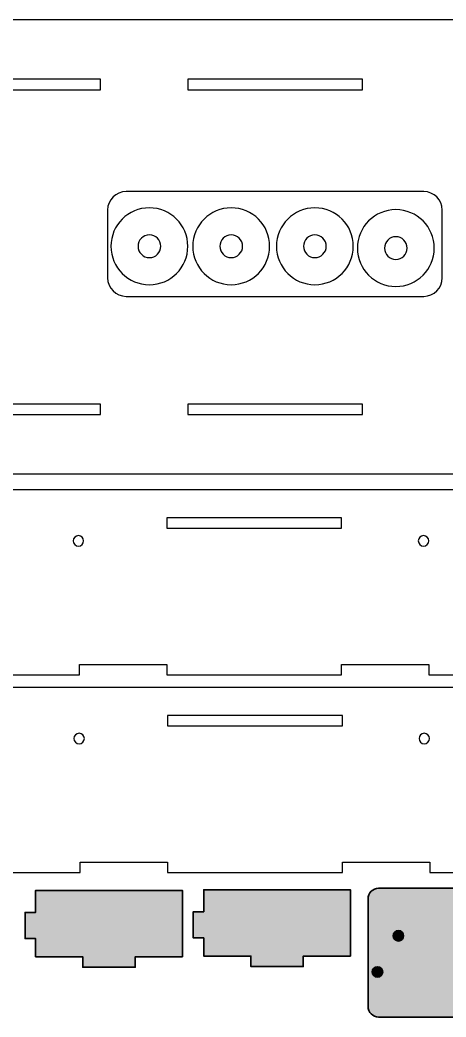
# Model space of a CAD drawing. Header units: millimetres. Extents: x -143 to 431, y -352 to -17.
# Drawn here: x 93.3 to 215.2, y -302 to -16.5 of the extents above; entities that cross this region are included whole.
import ezdxf

# ---------------------------------------------------------------- set-up
doc = ezdxf.new("R2010")
doc.units = ezdxf.units.MM
doc.header["$MEASUREMENT"] = 0
doc.layers.add('Capa 1', color=7, linetype='Continuous')

# ---------------------------------------------------------------- blocks, each defined once
blk = doc.blocks.new('block 3')
at = {"layer": 'Capa 1', "color": 7, "lineweight": 25, "true_color": 0xffffff}
blk.add_lwpolyline([(66.35, -36.53), (116.35, -36.53)], dxfattribs=at)
blk = doc.blocks.new('block 5')
at = {"layer": 'Capa 1', "color": 7, "lineweight": 25, "true_color": 0xffffff}
blk.add_lwpolyline([(116.35, -33.53), (66.35, -33.53)], dxfattribs=at)
blk = doc.blocks.new('block 6')
at = {"layer": 'Capa 1', "color": 7, "lineweight": 25, "true_color": 0xffffff}
blk.add_lwpolyline([(116.35, -36.53), (116.35, -33.53)], dxfattribs=at)
blk = doc.blocks.new('block 19')
at = {"layer": 'Capa 1', "color": 7, "lineweight": 25, "true_color": 0xffffff}
blk.add_lwpolyline([(191.35, -126.53), (141.35, -126.53)], dxfattribs=at)
blk = doc.blocks.new('block 20')
at = {"layer": 'Capa 1', "color": 7, "lineweight": 25, "true_color": 0xffffff}
blk.add_lwpolyline([(191.35, -129.53), (191.35, -126.53)], dxfattribs=at)
blk = doc.blocks.new('block 21')
at = {"layer": 'Capa 1', "color": 7, "lineweight": 25, "true_color": 0xffffff}
blk.add_lwpolyline([(141.35, -129.53), (191.35, -129.53)], dxfattribs=at)
blk = doc.blocks.new('block 22')
at = {"layer": 'Capa 1', "color": 7, "lineweight": 25, "true_color": 0xffffff}
blk.add_lwpolyline([(141.35, -126.53), (141.35, -129.53)], dxfattribs=at)
blk = doc.blocks.new('block 24')
at = {"layer": 'Capa 1', "color": 7, "lineweight": 25, "true_color": 0xffffff}
blk.add_lwpolyline([(-23.65, -146.53), (356.35, -146.53)], dxfattribs=at)
blk = doc.blocks.new('block 28')
at = {"layer": 'Capa 1', "color": 7, "lineweight": 25, "true_color": 0xffffff}
blk.add_lwpolyline([(356.35, -16.53), (-23.65, -16.53)], dxfattribs=at)
blk = doc.blocks.new('block 40')
at = {"layer": 'Capa 1', "color": 7, "lineweight": 25, "true_color": 0xffffff}
blk.add_lwpolyline([(116.35, -126.53), (66.35, -126.53)], dxfattribs=at)
blk = doc.blocks.new('block 41')
at = {"layer": 'Capa 1', "color": 7, "lineweight": 25, "true_color": 0xffffff}
blk.add_lwpolyline([(116.35, -129.53), (116.35, -126.53)], dxfattribs=at)
blk = doc.blocks.new('block 42')
at = {"layer": 'Capa 1', "color": 7, "lineweight": 25, "true_color": 0xffffff}
blk.add_lwpolyline([(66.35, -129.53), (116.35, -129.53)], dxfattribs=at)
blk = doc.blocks.new('block 43')
at = {"layer": 'Capa 1', "color": 7, "lineweight": 25, "true_color": 0xffffff}
blk.add_lwpolyline([(191.35, -36.53), (191.35, -33.53)], dxfattribs=at)
blk = doc.blocks.new('block 44')
at = {"layer": 'Capa 1', "color": 7, "lineweight": 25, "true_color": 0xffffff}
blk.add_lwpolyline([(141.35, -36.53), (191.35, -36.53)], dxfattribs=at)
blk = doc.blocks.new('block 45')
at = {"layer": 'Capa 1', "color": 7, "lineweight": 25, "true_color": 0xffffff}
blk.add_lwpolyline([(141.35, -33.53), (141.35, -36.53)], dxfattribs=at)
blk = doc.blocks.new('block 46')
at = {"layer": 'Capa 1', "color": 7, "lineweight": 25, "true_color": 0xffffff}
blk.add_lwpolyline([(191.35, -33.53), (141.35, -33.53)], dxfattribs=at)
blk = doc.blocks.new('block 2')
at = {"layer": 'Capa 1'}
for name in ['block 28', 'block 5', 'block 6', 'block 45', 'block 46', 'block 43', 'block 3', 'block 44', 'block 40', 'block 41', 'block 19', 'block 22', 'block 20', 'block 42', 'block 21', 'block 24']:
    blk.add_blockref(name, (0, 0), dxfattribs=at)
blk = doc.blocks.new('block 292')
at = {"layer": 'Capa 1', "color": 7, "lineweight": 25, "true_color": 0xffffff}
blk.add_open_spline([(119.34, -81.34), (119.34, -75.26), (124.27, -70.34), (130.34, -70.34), (136.42, -70.34), (141.34, -75.26), (141.34, -81.34), (141.34, -87.42), (136.42, -92.34), (130.34, -92.34), (124.27, -92.34), (119.34, -87.42), (119.34, -81.34), (119.34, -81.34), (119.34, -81.34), (119.34, -81.34)], degree=3, knots=[0, 0, 0, 0, 1, 1, 1, 2, 2, 2, 3, 3, 3, 4, 4, 4, 5, 5, 5, 5], dxfattribs=at)
blk = doc.blocks.new('block 293')
at = {"layer": 'Capa 1', "color": 7, "lineweight": 25, "true_color": 0xffffff}
blk.add_open_spline([(127.09, -81.34), (127.09, -79.54), (128.55, -78.09), (130.34, -78.09), (132.14, -78.09), (133.59, -79.54), (133.59, -81.34), (133.59, -83.13), (132.14, -84.59), (130.34, -84.59), (128.55, -84.59), (127.09, -83.13), (127.09, -81.34), (127.09, -81.34), (127.09, -81.34), (127.09, -81.34)], degree=3, knots=[0, 0, 0, 0, 1, 1, 1, 2, 2, 2, 3, 3, 3, 4, 4, 4, 5, 5, 5, 5], dxfattribs=at)
blk = doc.blocks.new('block 291')
at = {"layer": 'Capa 1'}
for name in ['block 292', 'block 293']:
    blk.add_blockref(name, (0, 0), dxfattribs=at)
blk = doc.blocks.new('block 295')
at = {"layer": 'Capa 1', "color": 7, "lineweight": 25, "true_color": 0xffffff}
blk.add_open_spline([(142.76, -81.34), (142.76, -75.26), (147.69, -70.34), (153.76, -70.34), (159.84, -70.34), (164.76, -75.26), (164.76, -81.34), (164.76, -87.42), (159.84, -92.34), (153.76, -92.34), (147.69, -92.34), (142.76, -87.42), (142.76, -81.34), (142.76, -81.34), (142.76, -81.34), (142.76, -81.34)], degree=3, knots=[0, 0, 0, 0, 1, 1, 1, 2, 2, 2, 3, 3, 3, 4, 4, 4, 5, 5, 5, 5], dxfattribs=at)
blk = doc.blocks.new('block 296')
at = {"layer": 'Capa 1', "color": 7, "lineweight": 25, "true_color": 0xffffff}
blk.add_open_spline([(150.51, -81.34), (150.51, -79.54), (151.97, -78.09), (153.76, -78.09), (155.56, -78.09), (157.01, -79.54), (157.01, -81.34), (157.01, -83.13), (155.56, -84.59), (153.76, -84.59), (151.97, -84.59), (150.51, -83.13), (150.51, -81.34), (150.51, -81.34), (150.51, -81.34), (150.51, -81.34)], degree=3, knots=[0, 0, 0, 0, 1, 1, 1, 2, 2, 2, 3, 3, 3, 4, 4, 4, 5, 5, 5, 5], dxfattribs=at)
blk = doc.blocks.new('block 294')
at = {"layer": 'Capa 1'}
for name in ['block 295', 'block 296']:
    blk.add_blockref(name, (0, 0), dxfattribs=at)
blk = doc.blocks.new('block 298')
at = {"layer": 'Capa 1', "color": 7, "lineweight": 25, "true_color": 0xffffff}
blk.add_open_spline([(166.7, -81.34), (166.7, -75.26), (171.63, -70.34), (177.7, -70.34), (183.78, -70.34), (188.7, -75.26), (188.7, -81.34), (188.7, -87.42), (183.78, -92.34), (177.7, -92.34), (171.63, -92.34), (166.7, -87.42), (166.7, -81.34), (166.7, -81.34), (166.7, -81.34), (166.7, -81.34)], degree=3, knots=[0, 0, 0, 0, 1, 1, 1, 2, 2, 2, 3, 3, 3, 4, 4, 4, 5, 5, 5, 5], dxfattribs=at)
blk = doc.blocks.new('block 299')
at = {"layer": 'Capa 1', "color": 7, "lineweight": 25, "true_color": 0xffffff}
blk.add_open_spline([(174.45, -81.34), (174.45, -79.54), (175.91, -78.09), (177.7, -78.09), (179.5, -78.09), (180.95, -79.54), (180.95, -81.34), (180.95, -83.13), (179.5, -84.59), (177.7, -84.59), (175.91, -84.59), (174.45, -83.13), (174.45, -81.34), (174.45, -81.34), (174.45, -81.34), (174.45, -81.34)], degree=3, knots=[0, 0, 0, 0, 1, 1, 1, 2, 2, 2, 3, 3, 3, 4, 4, 4, 5, 5, 5, 5], dxfattribs=at)
blk = doc.blocks.new('block 297')
at = {"layer": 'Capa 1'}
for name in ['block 298', 'block 299']:
    blk.add_blockref(name, (0, 0), dxfattribs=at)
blk = doc.blocks.new('block 301')
at = {"layer": 'Capa 1', "color": 7, "lineweight": 25, "true_color": 0xffffff}
blk.add_open_spline([(189.87, -81.85), (189.87, -75.78), (194.79, -70.85), (200.87, -70.85), (206.94, -70.85), (211.87, -75.78), (211.87, -81.85), (211.87, -87.93), (206.94, -92.85), (200.87, -92.85), (194.79, -92.85), (189.87, -87.93), (189.87, -81.85), (189.87, -81.85), (189.87, -81.85), (189.87, -81.85)], degree=3, knots=[0, 0, 0, 0, 1, 1, 1, 2, 2, 2, 3, 3, 3, 4, 4, 4, 5, 5, 5, 5], dxfattribs=at)
blk = doc.blocks.new('block 302')
at = {"layer": 'Capa 1', "color": 7, "lineweight": 25, "true_color": 0xffffff}
blk.add_open_spline([(197.62, -81.85), (197.62, -80.06), (199.07, -78.6), (200.87, -78.6), (202.66, -78.6), (204.12, -80.06), (204.12, -81.85), (204.12, -83.65), (202.66, -85.1), (200.87, -85.1), (199.07, -85.1), (197.62, -83.65), (197.62, -81.85), (197.62, -81.85), (197.62, -81.85), (197.62, -81.85)], degree=3, knots=[0, 0, 0, 0, 1, 1, 1, 2, 2, 2, 3, 3, 3, 4, 4, 4, 5, 5, 5, 5], dxfattribs=at)
blk = doc.blocks.new('block 300')
at = {"layer": 'Capa 1'}
for name in ['block 301', 'block 302']:
    blk.add_blockref(name, (0, 0), dxfattribs=at)
blk = doc.blocks.new('block 304')
at = {"layer": 'Capa 1', "color": 7, "lineweight": 25, "true_color": 0xffffff}
for points in [[(350.35, -151.06), (-29.65, -151.06)], [(185.35, -159.06), (135.35, -159.06)], [(135.35, -159.06), (135.35, -162.06)], [(185.35, -162.06), (185.35, -159.06)], [(135.35, -162.06), (185.35, -162.06)], [(110.35, -204.06), (110.35, -201.06)], [(110.35, -201.06), (135.35, -201.06)], [(135.35, -201.06), (135.35, -204.06)], [(185.35, -201.06), (210.35, -201.06)], [(185.35, -204.06), (185.35, -201.06)], [(210.35, -201.06), (210.35, -204.06)], [(60.35, -204.06), (110.35, -204.06)], [(135.35, -204.06), (185.35, -204.06)], [(210.35, -204.06), (260.35, -204.06)]]:
    blk.add_lwpolyline(points, dxfattribs=at)
for points in [[(111.52, -165.68), (111.52, -166.51), (110.85, -167.18), (110.02, -167.18), (109.19, -167.18), (108.52, -166.51), (108.52, -165.68), (108.52, -164.85), (109.19, -164.18), (110.02, -164.18), (110.85, -164.18), (111.52, -164.85), (111.52, -165.68)], [(210.3, -165.68), (210.3, -166.51), (209.63, -167.18), (208.8, -167.18), (207.97, -167.18), (207.3, -166.51), (207.3, -165.68), (207.3, -164.85), (207.97, -164.18), (208.8, -164.18), (209.63, -164.18), (210.3, -164.85), (210.3, -165.68)]]:
    blk.add_open_spline(points, degree=3, knots=[0, 0, 0, 0, 1, 1, 1, 2, 2, 2, 3, 3, 3, 4, 4, 4, 4], dxfattribs=at)
blk = doc.blocks.new('block 303')
at = {"layer": 'Capa 1'}
blk.add_blockref('block 304', (0, 0), dxfattribs=at)
blk = doc.blocks.new('block 305')
at = {"layer": 'Capa 1', "color": 7, "lineweight": 25, "true_color": 0xffffff}
for points in [[(350.56, -207.64), (-29.44, -207.64)], [(185.56, -215.64), (135.56, -215.64)], [(135.56, -215.64), (135.56, -218.64)], [(185.56, -218.64), (185.56, -215.64)], [(135.56, -218.64), (185.56, -218.64)], [(110.56, -260.64), (110.56, -257.64)], [(110.56, -257.64), (135.56, -257.64)], [(135.56, -257.64), (135.56, -260.64)], [(185.56, -257.64), (210.56, -257.64)], [(185.56, -260.64), (185.56, -257.64)], [(210.56, -257.64), (210.56, -260.64)], [(60.56, -260.64), (110.56, -260.64)], [(135.56, -260.64), (185.56, -260.64)], [(210.56, -260.64), (260.56, -260.64)]]:
    blk.add_lwpolyline(points, dxfattribs=at)
for points in [[(111.73, -222.26), (111.73, -223.09), (111.05, -223.77), (110.23, -223.77), (109.4, -223.77), (108.73, -223.09), (108.73, -222.26), (108.73, -221.44), (109.4, -220.77), (110.23, -220.77), (111.05, -220.77), (111.73, -221.44), (111.73, -222.26)], [(210.51, -222.26), (210.51, -223.09), (209.83, -223.77), (209.01, -223.77), (208.18, -223.77), (207.51, -223.09), (207.51, -222.26), (207.51, -221.44), (208.18, -220.77), (209.01, -220.77), (209.83, -220.77), (210.51, -221.44), (210.51, -222.26)]]:
    blk.add_open_spline(points, degree=3, knots=[0, 0, 0, 0, 1, 1, 1, 2, 2, 2, 3, 3, 3, 4, 4, 4, 4], dxfattribs=at)
blk = doc.blocks.new('block 310')
at = {"layer": 'Capa 1', "true_color": 0xfffeff}
h = blk.add_hatch(color=7, dxfattribs=at)
h.dxf.hatch_style = 2
h.paths.add_polyline_path([(187.89, -284.57), (187.89, -265.56), (145.89, -265.56), (145.89, -271.87), (142.89, -271.87), (142.89, -279.37), (145.89, -279.37), (145.89, -284.57), (159.38, -284.58), (159.38, -287.58), (174.38, -287.58), (174.38, -284.58)])
at = {"layer": 'Capa 1', "color": 250, "lineweight": 35, "true_color": 0x1c1c1b}
for points in [[(187.89, -284.57), (187.89, -265.56), (145.89, -265.56), (145.89, -271.87), (142.89, -271.87), (142.89, -279.37), (145.89, -279.37), (145.89, -284.57), (159.38, -284.58), (159.38, -287.58), (174.38, -287.58), (174.38, -284.58), (187.89, -284.57)], [(145.89, -284.57), (145.89, -284.57)]]:
    blk.add_lwpolyline(points, dxfattribs=at)
blk = doc.blocks.new('block 311')
at = {"layer": 'Capa 1', "true_color": 0xfffeff}
h = blk.add_hatch(color=7, dxfattribs=at)
h.dxf.hatch_style = 2
h.paths.add_polyline_path([(139.79, -284.75), (139.79, -265.74), (97.79, -265.74), (97.79, -272.05), (94.79, -272.05), (94.79, -279.55), (97.79, -279.55), (97.79, -284.75), (111.28, -284.76), (111.28, -287.76), (126.28, -287.76), (126.28, -284.76)])
at = {"layer": 'Capa 1', "color": 250, "lineweight": 35, "true_color": 0x1c1c1b}
for points in [[(139.79, -284.75), (139.79, -265.74), (97.79, -265.74), (97.79, -272.05), (94.79, -272.05), (94.79, -279.55), (97.79, -279.55), (97.79, -284.75), (111.28, -284.76), (111.28, -287.76), (126.28, -287.76), (126.28, -284.76), (139.79, -284.75)], [(97.79, -284.75), (97.79, -284.75)]]:
    blk.add_lwpolyline(points, dxfattribs=at)
blk = doc.blocks.new('block 320')
at = {"layer": 'Capa 1', "true_color": 0xfffeff}
h = blk.add_hatch(color=7, dxfattribs=at)
h.dxf.hatch_style = 2
edge = h.paths.add_edge_path()
edge.add_spline(control_points=[(192.91, -298.98), (192.91, -298.98), (192.91, -268.16), (192.91, -268.16), (192.91, -266.49), (194.27, -265.13), (195.94, -265.13), (195.94, -265.13), (276.25, -265.13), (276.25, -265.13), (277.92, -265.13), (279.28, -266.49), (279.28, -268.16), (279.28, -268.16), (279.28, -298.98), (279.28, -298.98), (279.28, -300.66), (277.92, -302.01), (276.25, -302.01), (276.25, -302.01), (195.94, -302.01), (195.94, -302.01), (194.27, -302.01), (192.91, -300.66), (192.91, -298.98)], knot_values=[0, 0, 0, 0, 1, 1, 1, 2, 2, 2, 3, 3, 3, 4, 4, 4, 5, 5, 5, 6, 6, 6, 7, 7, 7, 8, 8, 8, 8], degree=3, periodic=1)
at = {"layer": 'Capa 1', "color": 250, "lineweight": 35, "true_color": 0x1c1c1b}
blk.add_open_spline([(192.91, -298.98), (192.91, -298.98), (192.91, -268.16), (192.91, -268.16), (192.91, -266.49), (194.27, -265.13), (195.94, -265.13), (195.94, -265.13), (276.25, -265.13), (276.25, -265.13), (277.92, -265.13), (279.28, -266.49), (279.28, -268.16), (279.28, -268.16), (279.28, -298.98), (279.28, -298.98), (279.28, -300.66), (277.92, -302.01), (276.25, -302.01), (276.25, -302.01), (195.94, -302.01), (195.94, -302.01), (194.27, -302.01), (192.91, -300.66), (192.91, -298.98)], degree=3, knots=[0, 0, 0, 0, 1, 1, 1, 2, 2, 2, 3, 3, 3, 4, 4, 4, 5, 5, 5, 6, 6, 6, 7, 7, 7, 8, 8, 8, 8], dxfattribs=at)
blk = doc.blocks.new('block 319')
at = {"layer": 'Capa 1', "true_color": 0xfffeff}
h = blk.add_hatch(color=7, dxfattribs=at)
h.dxf.hatch_style = 2
edge = h.paths.add_edge_path()
edge.add_spline(control_points=[(201.6, -280.25), (200.77, -280.25), (200.1, -279.58), (200.1, -278.75), (200.1, -277.92), (200.77, -277.25), (201.6, -277.25), (202.43, -277.25), (203.1, -277.92), (203.1, -278.75), (203.1, -279.58), (202.43, -280.25), (201.6, -280.25)], knot_values=[0, 0, 0, 0, 1, 1, 1, 2, 2, 2, 3, 3, 3, 4, 4, 4, 4], degree=3, periodic=1)
h = blk.add_hatch(color=7, dxfattribs=at)
h.dxf.hatch_style = 2
edge = h.paths.add_edge_path()
edge.add_spline(control_points=[(225.15, -288.95), (222.24, -288.95), (219.89, -286.59), (219.89, -283.68), (219.89, -280.77), (222.24, -278.41), (225.15, -278.41), (228.06, -278.41), (230.42, -280.77), (230.42, -283.68), (230.42, -286.59), (228.06, -288.95), (225.15, -288.95)], knot_values=[0, 0, 0, 0, 1, 1, 1, 2, 2, 2, 3, 3, 3, 4, 4, 4, 4], degree=3, periodic=1)
h = blk.add_hatch(color=7, dxfattribs=at)
h.dxf.hatch_style = 2
edge = h.paths.add_edge_path()
edge.add_spline(control_points=[(195.62, -290.59), (194.79, -290.59), (194.12, -289.92), (194.12, -289.09), (194.12, -288.26), (194.79, -287.59), (195.62, -287.59), (196.45, -287.59), (197.12, -288.26), (197.12, -289.09), (197.12, -289.92), (196.45, -290.59), (195.62, -290.59)], knot_values=[0, 0, 0, 0, 1, 1, 1, 2, 2, 2, 3, 3, 3, 4, 4, 4, 4], degree=3, periodic=1)
at = {"layer": 'Capa 1', "color": 250, "lineweight": 35, "true_color": 0x1c1c1b}
for points in [[(201.6, -280.25), (200.77, -280.25), (200.1, -279.58), (200.1, -278.75), (200.1, -277.92), (200.77, -277.25), (201.6, -277.25), (202.43, -277.25), (203.1, -277.92), (203.1, -278.75), (203.1, -279.58), (202.43, -280.25), (201.6, -280.25)], [(225.15, -288.95), (222.24, -288.95), (219.89, -286.59), (219.89, -283.68), (219.89, -280.77), (222.24, -278.41), (225.15, -278.41), (228.06, -278.41), (230.42, -280.77), (230.42, -283.68), (230.42, -286.59), (228.06, -288.95), (225.15, -288.95)], [(195.62, -290.59), (194.79, -290.59), (194.12, -289.92), (194.12, -289.09), (194.12, -288.26), (194.79, -287.59), (195.62, -287.59), (196.45, -287.59), (197.12, -288.26), (197.12, -289.09), (197.12, -289.92), (196.45, -290.59), (195.62, -290.59)]]:
    blk.add_open_spline(points, degree=3, knots=[0, 0, 0, 0, 1, 1, 1, 2, 2, 2, 3, 3, 3, 4, 4, 4, 4], dxfattribs=at)
at = {"layer": 'Capa 1'}
blk.add_blockref('block 320', (0, 0), dxfattribs=at)

msp = doc.modelspace()

# ---------------------------------------------------------------- linework, layer by layer
at = {"layer": 'Capa 1', "color": 7, "lineweight": 25, "true_color": 0xffffff}
msp.add_open_spline([(118.38, -90.38), (118.38, -90.38), (118.38, -70.96), (118.38, -70.96), (118.38, -68.03), (120.75, -65.67), (123.67, -65.67), (123.67, -65.67), (208.84, -65.67), (208.84, -65.67), (211.76, -65.67), (214.13, -68.03), (214.13, -70.96), (214.13, -70.96), (214.13, -90.38), (214.13, -90.38), (214.13, -93.3), (211.76, -95.67), (208.84, -95.67), (208.84, -95.67), (123.67, -95.67), (123.67, -95.67), (120.75, -95.67), (118.38, -93.3), (118.38, -90.38)], degree=3, knots=[0, 0, 0, 0, 1, 1, 1, 2, 2, 2, 3, 3, 3, 4, 4, 4, 5, 5, 5, 6, 6, 6, 7, 7, 7, 8, 8, 8, 8], dxfattribs=at)

# ---------------------------------------------------------------- block references
at = {"layer": 'Capa 1'}
for name in ['block 2', 'block 291', 'block 294', 'block 297', 'block 300', 'block 303', 'block 305', 'block 319', 'block 311', 'block 310']:
    msp.add_blockref(name, (0, 0), dxfattribs=at)

doc.saveas('drawing.dxf')
